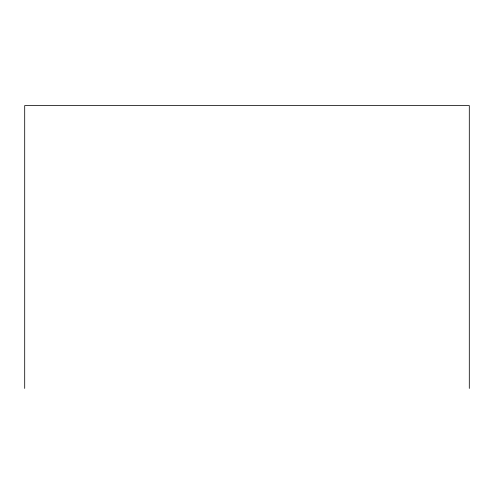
<?xml version="1.0" encoding="UTF-8"?>
<svg xmlns="http://www.w3.org/2000/svg" width="494" height="494" viewBox="0 0 494 494"><rect width="100%" height="100%" fill="white"/><g stroke="black" fill="none" stroke-linecap="round" stroke-linejoin="round"><path stroke-width="0.74" d="M469.3 388.426L469.3 105.574L24.7 105.574L24.7 388.426"/></g></svg>
